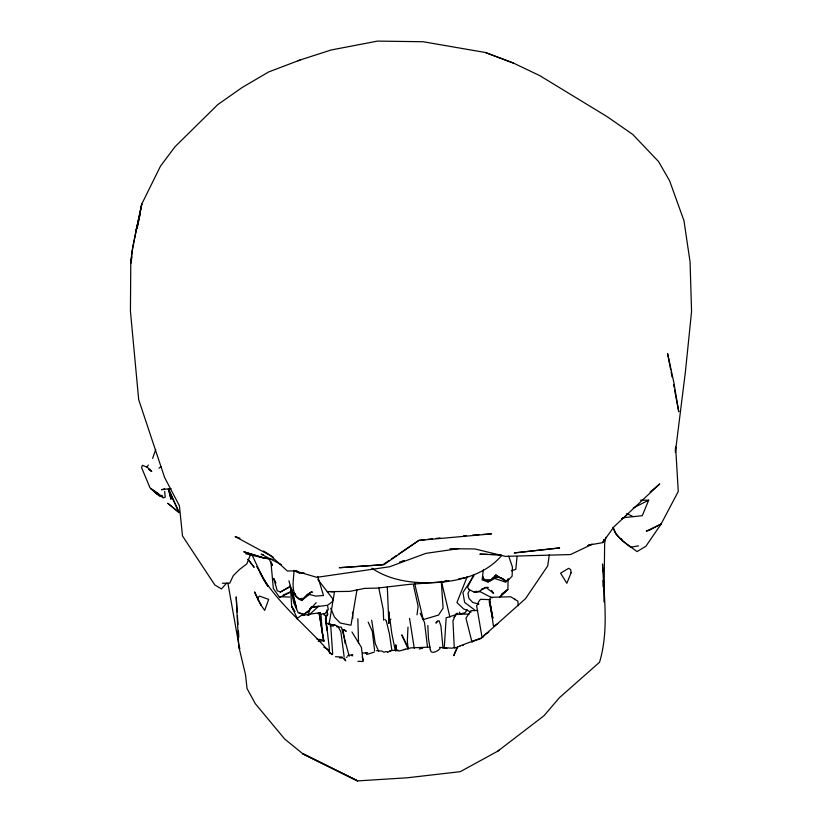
<?xml version="1.0" encoding="UTF-8"?>
<svg xmlns="http://www.w3.org/2000/svg" width="822" height="822" viewBox="0 0 822 822"><rect width="100%" height="100%" fill="white"/><g stroke="black" fill="none" stroke-linecap="round" stroke-linejoin="round"><path stroke-width="1.23" d="M387.306 586.857L388.837 623.23L388.847 612.01M395.824 645.003L395.824 650.901L395.824 645.003L395.875 650.099M388.837 623.23L388.96 611.979M603.954 601.868L604.643 543.548L605.793 537.28M472.414 641.941L471.941 641.694L473.945 640.944M508.13 578.554L507.862 589.446L499.797 596.772M430.379 649.37C430.43 655.709 439.595 650.294 440.232 647.962M407.989 627.135L407.342 640.718L408.02 649.031M294.04 570.345C293.762 580.486 289.55 595.21 301.571 600.502L310.11 593.823M495.05 625.819L493.375 625.542L489.491 599.711L490.724 597.306L510.688 596.772L517.85 601.118L518.189 605.701M517.028 556.607L515.826 569.327L511.366 570.766M675.283 450.528L675.633 446.942L678.263 491.464L661.094 524.046L645.907 546.25L637.04 551.593L622.285 540.65L615.606 533.714L613.942 529.019M351.939 631.933L361.423 647.417L363.077 661.494L357.981 661.33M483.357 569.749L482.134 579.911L487.847 581.925L491.402 580.25L496.108 575.133L495.08 575.79L497.721 575.811L495.553 575.256L505.499 580.764L508.674 579.777L512.127 576.15L512.394 566.954L508.695 556.073M417.031 614.846L418.11 606.194L413.497 585.295M675.335 452.47L685.435 371.575L691.569 311.476L690.069 261.951L683.976 220.717L669.591 180.737L658.514 161.513L632.735 134.418L607.047 116.601L539.818 75.665L513.575 63.14L485.329 52.485L423.135 41.737L377.534 41.1L331.081 50.008L300.205 59.955L268.671 71.946L242.141 87.512L217.789 104.579L174.983 146.778L160.495 166.147L141.774 204.02L136.267 229.657L131.9 252.025L130.78 263.256L130.431 311.25L138.692 399.667L164.564 477.418L179.401 505.756L182.515 535.985L214.819 584.966L221.457 588.922L226.543 583.199M549.312 554.665L547.74 565.855L525.525 598.673L481.517 637.903L460.104 645.825M444.26 647.952L446.161 617.805L457.69 614.168M307.86 615.339L310.634 607.715M329.047 624.258L334.564 591.491M356.943 589.939L350.994 625.223L340.236 623.045L334.431 617.045L330.742 608.29M131.952 256.957L130.78 263.256L132.753 247.247L141.774 204.02L137.325 227.961M155.707 449.531L152.625 458.388M138.497 220.625L136.267 229.657L139.175 218.488M138.826 219.423L140.13 214.593M250.391 554.768L246.826 563.902L239.592 569.41L233.314 575.585L229.749 583.219L222.33 583.24M467.184 576.767L456.94 602.547L463.546 608.886L471.078 612.071M640.502 500.208L648.692 500.166L642.259 515.692L624.104 517.603L621.792 518.651L624.104 517.603L627.772 513.699M457.607 646.719L453.734 655.658L456.775 648.64M357.847 618.761L358.546 643.174M469.619 590.155L467.934 593.515L468.961 598.426L472.701 602.423L478.753 604.119M473.564 574.958L467.564 587.35L469.27 589.651M493.375 625.501L494.063 626.045L497.834 623.651M390.892 618.966L390.09 620.518L391.745 633.156L395.228 650.366M325.399 618.493L327.886 614.137L326.653 611.948M444.065 647.664L446.942 648.383M311.446 606.913L309.699 609.883L303.821 614.342L298.232 612.791L293.721 602.721L290.238 585.326M309.493 609.472L310.747 607.55L317.754 606.204M467.184 609.636L465.252 612.606L459.354 614.342M473.986 575.677L462.93 592.528L464.636 602.403L474.9 610.14M489.789 601.396L492.779 618.175L489.491 599.711L489.244 602.207L492.727 618.144M301.571 600.502L307.592 594.039L315.833 596.094L323.488 595.488L317.713 576.438M146.922 466.988L148.35 465.057M482.596 637.564L484.857 634.502L488.761 632.128M453.991 617.271L457.207 613.089M316.151 602.67L308.363 611.414L303.821 614.342L304.253 614.764M323.95 614.887L328.276 609.616L327.649 606.091M501.523 555.61C486.562 573.366 462.817 580.291 440.417 582.233C417.083 584.062 391.652 581.657 371.904 568.238M437.664 621.278L435.886 623.086L437.746 620.949L439.051 620.744L440.941 625.994L443.037 648.301M499.961 596.803L507.862 589.446L501.389 594.244M308.661 615.359L318.926 605.978M650.14 492.059L659.768 483.911L613.942 526.799L602.639 542.674L588.614 545.089M489.686 580.414L487.847 581.925L497.968 576.736L503.105 578.842M491.515 578.904L496.108 575.133M310.274 592.539L303.318 598.858L299.054 598.663L295.17 595.642L294.081 592.878L295.715 594.347M325.533 616.233L327.464 614.722L326.94 609.862M237.178 611.989L236.202 596.864L238.709 646.143L245.531 674.852L247.042 688.559L255.313 703.694L284.7 739.05L302.743 753.702L357.529 780.9L407.28 777.787L460.269 771.673L497.721 751.195L543.948 715.777L559.402 697.714L599.526 662.275C609.081 630.536 603.934 596.505 602.547 563.964L602.721 571.557M497.721 751.195L498.933 750.27M158.985 468.16L161.235 466.475M351.456 655.679L352.186 655.155L352.7 655.894M296.721 618.689L301.058 615.596L319.984 612.647L321.012 614.846L322.265 632.55L323.868 641.335L322.943 640.698L318.217 641.386M389.248 560.429L382.888 564.724L339.322 567.714L383.895 564.693L418.891 540.393L425.097 539.674M391.364 559.001L396.656 555.425M398.773 553.987L418.891 540.393L491.546 533.868L482.699 534.454M275.966 582.983L273.757 578.452L277.23 590.761L280.364 592.035L290.156 586.435M387.563 652.421L389.155 651.579M280.364 592.035L290.166 586.713M397.149 650.592L399.225 650.993L405.575 649.288M621.833 518.774L624.104 517.603M648.692 500.166L633.248 508.027M291.933 591.532L279.572 597.46L273.336 588.439L270.941 562.145M317.857 613.654L319.984 612.647M283.251 595.087L291.378 591.388M330.3 626.21L333.783 624.617L337.77 626.23L340.832 631.676L344.12 656.624M508.674 579.777L505.119 582.007L493.806 578.154M469.085 614.157L455.789 614.055L452.963 620.898L454.258 647.623L456.179 647.572L456.446 648.774L457.073 647.284L460.351 645.887M389.392 651.517L390.83 651.014M332.509 625.881L334.811 624.915L330.454 625.563M476.585 591.203L474.222 592.159L469.085 589.549M481.302 589.302L486.028 587.401L488.381 587.463M298.088 60.777L300.205 59.955M474.212 640.831L481.558 638.345M347.305 656.953L346.329 657.302M321.125 614.301L323.632 613.459L325.594 616.079L329.54 650.438M365.687 653.12L366.345 652.945L366.735 654.476L374.205 652.113M587.545 545.633L592.282 544.205L570.519 554.552L505.304 556.371L475.003 548.952L449.963 548.716M164.688 488.771L161.482 489.717L171.099 488.576M327.279 591.676L349.761 591.388L364.649 588.398L377.462 588.09L408.236 584.483L442.606 581.832L446.233 580.866M332.067 654.641L332.663 654.271L330.105 653.192M404.075 649.544L411.082 647.859L429.988 647.099M399.584 562.022L404.383 560.912L401.948 561.364M389.69 650.736L397.92 649.997M347.685 655.658L352.7 654.62M495.851 577.157L497.968 576.736L503.002 579.027L506.095 581.976L504.79 580.157M309.873 592.59L312.463 592.097L311.168 591.809M442.606 581.832L448.781 580.702M458.655 578.883L467.297 577.291M638.56 545.87L630.556 547.216C623.672 541.801 615.668 536.119 612.945 527.344M454.802 647.674L451.833 648.168L439.647 647.387M458.799 548.603L425.858 553.37L389.628 566.759L316.83 577.332L294.975 570.9L287.33 570.982L270.017 555.097L263.523 550.966M310.747 607.55L327.608 605.239L332.252 601.776L333.146 599.351L317.837 579.438M427.574 539.396L432.536 538.821M436.256 538.389L439.986 537.958M342.98 629.734L344.192 629.611L346.278 631.234L342.98 629.734L345.189 643.575M455.09 647.551L454.34 647.633M362.708 653.13L367.701 652.678M463.742 535.708L466.269 535.543M472.588 535.122L478.907 534.711M326.272 623.549L328.759 623.425L330.711 625.583L332.653 653.541M328.43 624.052L330.557 623.97L333.362 626.025M335.52 656.706L342.075 657.035L345.713 660.826L344.274 658.032M267.489 558.241L264.941 558.292L245.583 553.72M266.955 558.107L264.499 558.138L243.754 551.757L264.941 558.292L273.027 559.515M477.746 610.571L470.975 610.654L465.951 618.165L471.92 641.828M302.28 598.354L299.126 598.919M331.081 591.645L333.527 591.635L329.735 591.48M295.016 570.982L299.557 573.006L304.232 573.006M462.581 645.568L463.166 645.578M487.312 554.336L479.843 554.141L500.639 554.984M491.053 554.439L501.009 554.696M490.313 599.659L480.449 599.31L478.26 602.31L478.096 604.509L478.661 603.718L476.606 605.557L481.928 636.69M279.768 596.68L289.693 597.07M422.734 648.239L419.261 648.979M339.414 657.816L341.716 658.011M376.579 650.664L382.117 651.137L383.874 652.257L385.908 651.558L387.563 652.01M316.953 639.187L321.268 639.66L323.663 640.985L319.121 613.048L323.868 641.335M336.517 626.713L341.428 627.217L349.196 656.233M297.472 571.208L294.975 570.9L299.557 573.006M263.513 554.84L261.098 554.141L281.422 564.663M239.993 538.225L235.143 536.612L273.14 557.08M323.817 647.233L328.666 649.76L329.632 653.058M513.575 63.14L485.329 52.485M299.403 612.904L304.161 614.794M160.413 495.491L162.766 496.426L160.742 495.091M626.754 513.473L633.187 516.648M159.427 494.978L155.502 492.953L149.994 487.785L141.569 467.564L142.412 465.293L147.374 467.328L151.7 471.304M159.478 495.019L155.502 492.953L159.961 496.406M492.101 597.913L480.356 591.768L474.222 592.159L479.247 591.244L486.028 587.401L493.611 593.392L491.587 590.443M158.718 493.765L150.642 488.443L163.157 497.855L165.222 497.187L164.647 491.422M151.546 471.14L148.556 469.105L151.567 471.345M384.953 619.5L386.217 620.641L389.351 633.598L391.858 650.14M331.04 653.901C307.973 626.765 278.237 604.581 260.235 573.448M248.09 559.474L254.173 567.314L247.946 559.227M261.211 605.424L264.674 610.407L268.681 599.382L259.413 596.073L258.016 597.676L258.57 600.903L261.211 605.424L254.522 591.922L258.57 600.903M362.194 656.953L363.221 660.015M420.155 613.161L424.532 622.583L427.491 646.965M267.91 586.507L263.913 580.147L252.015 554.901M294.851 611.578L291.646 606.287L290.577 588.49M294.738 611.589L291.646 606.287L297.461 618.874M256.762 566.563L268.064 586.343M268.897 558.703L272.421 565.505L271.229 562.043M169.013 491.114L179.134 512.609L167.842 503.331L179.134 512.609L168.705 488.905M239.757 648.383L238.709 646.143L239.541 648.527L239.377 646.01M459.436 612.226L460.412 614.394M621.319 538.482L622.285 540.65M378.603 651.096L375.264 643.595L371.678 620.199M368.164 622.069L372.325 631.44L374.657 650.993M288.912 580.794L296.619 608.588L291.872 589.251M168.305 488.946L170.976 499.283L168.736 488.71M441.537 581.884L449.932 617.127M414.576 583.137L423.248 619.593L438.578 615.062L443.089 608.146L441.301 581.277M378.665 587.36L383.237 609.544L383.648 620.148M670.69 369.705L667.598 353.604L673.835 382.435L678.767 411.822L674.482 389.525M671.163 372.181L672.108 377.134M673.537 384.562L674.009 387.049M227.889 583.137L239.541 648.527M408.01 648.63L401.773 634.841L407.681 646.678L408 648.794M409.541 618.35L414.267 648.25M430.389 650.223L428.426 638.345L427.83 625.573M237.424 615.77L237.99 624.586M238.401 630.885L238.812 637.194M352.474 612.195L352.833 618.319M602.937 580.404L603.091 586.733M514.983 599.094L514.993 599.772M603.687 539.972L603.173 542.489L603.687 539.992M571.095 572.842L566.851 583.271L560.583 573.17L568.67 568.3L570.663 569.595L571.095 572.842M661.094 524.046L649.452 530.211L646.308 531.135L661.094 524.046M559.546 547.935L514.449 552.908L559.546 547.935M491.402 580.25L484.384 580.137L482.925 576.952L484.384 580.137L491.402 580.25M357.529 780.9L302.743 753.702L357.529 780.9M325.974 619.151L325.512 618.278L326.899 630.238L325.974 619.151"/></g></svg>
